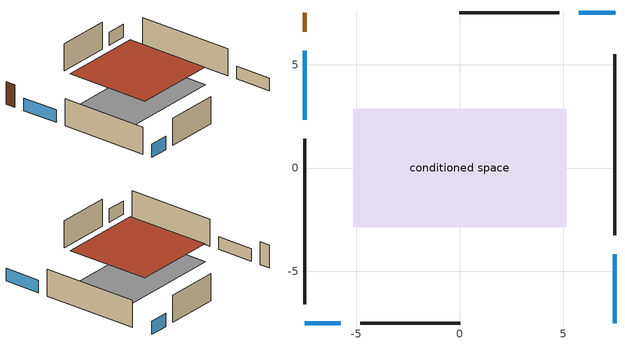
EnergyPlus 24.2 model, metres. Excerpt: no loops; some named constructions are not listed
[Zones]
conditioned space
 floor foundation (Slab1 construction): -5.15,-2.86 -5.15,2.86 5.15,2.86 5.15,-2.86 z0
 wall outside (AdiabaticWallConstruction 1): -7.52,7.52 -7.52,6.6 z0:2.03
 wall outside (AdiabaticWallConstruction): 7.52,-7.52 7.52,-4.18 / -7.52,5.67 -7.52,2.34 z0:1.13; -7.52,-7.52 -5.76,-7.52 / 7.52,7.52 5.76,7.52 z0:1.19
 wall outside (Wall1 construction): 7.52,-3.25 7.52,5.51 z0:2.44
 wall outside (Wall2 construction): -4.83,-7.52 0.03,-7.52 z0:2.44
 wall outside (Wall3 construction): -7.52,1.41 -7.52,-6.59 z0:2.44
 wall outside (Wall4 construction): 4.83,7.52 -0.03,7.52 z0:2.44
 window (WindowConstruction): 7.52,-7.52 7.52,-4.18 z0:1.13
 window (WindowConstruction 1): -7.52,-7.52 -5.76,-7.52 z0:1.19
 window (WindowConstruction 2): -7.52,5.67 -7.52,2.34 z0:1.13
 window (WindowConstruction 3): 7.52,7.52 5.76,7.52 z0:1.19
 door (Door): -7.52,7.52 -7.52,6.6 z0:2.03
 roof outside (Roof1 construction): -3.84,3.84 -3.84,-3.84 3.84,-3.84 3.84,3.84 z2.44
[Schedule:Day:Interval]
cooling season schedule day; cooling season schedule day 2; cooling season schedule default day: No, 24:00, 0
cooling season schedule day 1: No, 24:00, 1
[Schedule:Week:Daily]
cooling season schedule Week Rule - Jan1-May26: cooling season schedule day, cooling season schedule day, cooling season schedule day, cooling season schedule day, cooling season schedule day, cooling season schedule day, cooling season schedule day, cooling season schedule default day, cooling season schedule default day, cooling season schedule default day, cooling season schedule default day, cooling season schedule default day
cooling season schedule Week Rule - May27-Jun2: cooling season schedule day, cooling season schedule day, cooling season schedule day, cooling season schedule day, cooling season schedule day, cooling season schedule day 1, cooling season schedule day 1, cooling season schedule default day, cooling season schedule default day, cooling season schedule default day, cooling season schedule default day, cooling season schedule default day
cooling season schedule Week Rule - Jun3-Sep29: cooling season schedule day 1, cooling season schedule day 1, cooling season schedule day 1, cooling season schedule day 1, cooling season schedule day 1, cooling season schedule day 1, cooling season schedule day 1, cooling season schedule default day, cooling season schedule default day, cooling season schedule default day, cooling season schedule default day, cooling season schedule default day
cooling season schedule Week Rule - Sep30-Oct6: cooling season schedule day 1, cooling season schedule day 2, cooling season schedule day 2, cooling season schedule day 2, cooling season schedule day 2, cooling season schedule day 2, cooling season schedule day 2, cooling season schedule default day, cooling season schedule default day, cooling season schedule default day, cooling season schedule default day, cooling season schedule default day
cooling season schedule Week Rule - Oct7-Dec31: cooling season schedule day 2, cooling season schedule day 2, cooling season schedule day 2, cooling season schedule day 2, cooling season schedule day 2, cooling season schedule day 2, cooling season schedule day 2, cooling season schedule default day, cooling season schedule default day, cooling season schedule default day, cooling season schedule default day, cooling season schedule default day
[Schedule:Year]
cooling season schedule: cooling season schedule Week Rule - Jan1-May26, 1, 1, 5, 26, cooling season schedule Week Rule - May27-Jun2, 5, 27, 6, 2, cooling season schedule Week Rule - Jun3-Sep29, 6, 3, 9, 29, cooling season schedule Week Rule - Sep30-Oct6, 9, 30, 10, 6, cooling season schedule Week Rule - Oct7-Dec31, 10, 7, 12, 31
[Schedule:File]
hot_water_dishwasher: File=in.schedules.csv; Column Number=5; Rows to Skip at Top=1; Number of Hours of Data=8760; Column Separator=Comma; Interpolate to Timestep=Yes; Minutes per Item=15; Adjust Schedule for Daylight Savings=Yes
